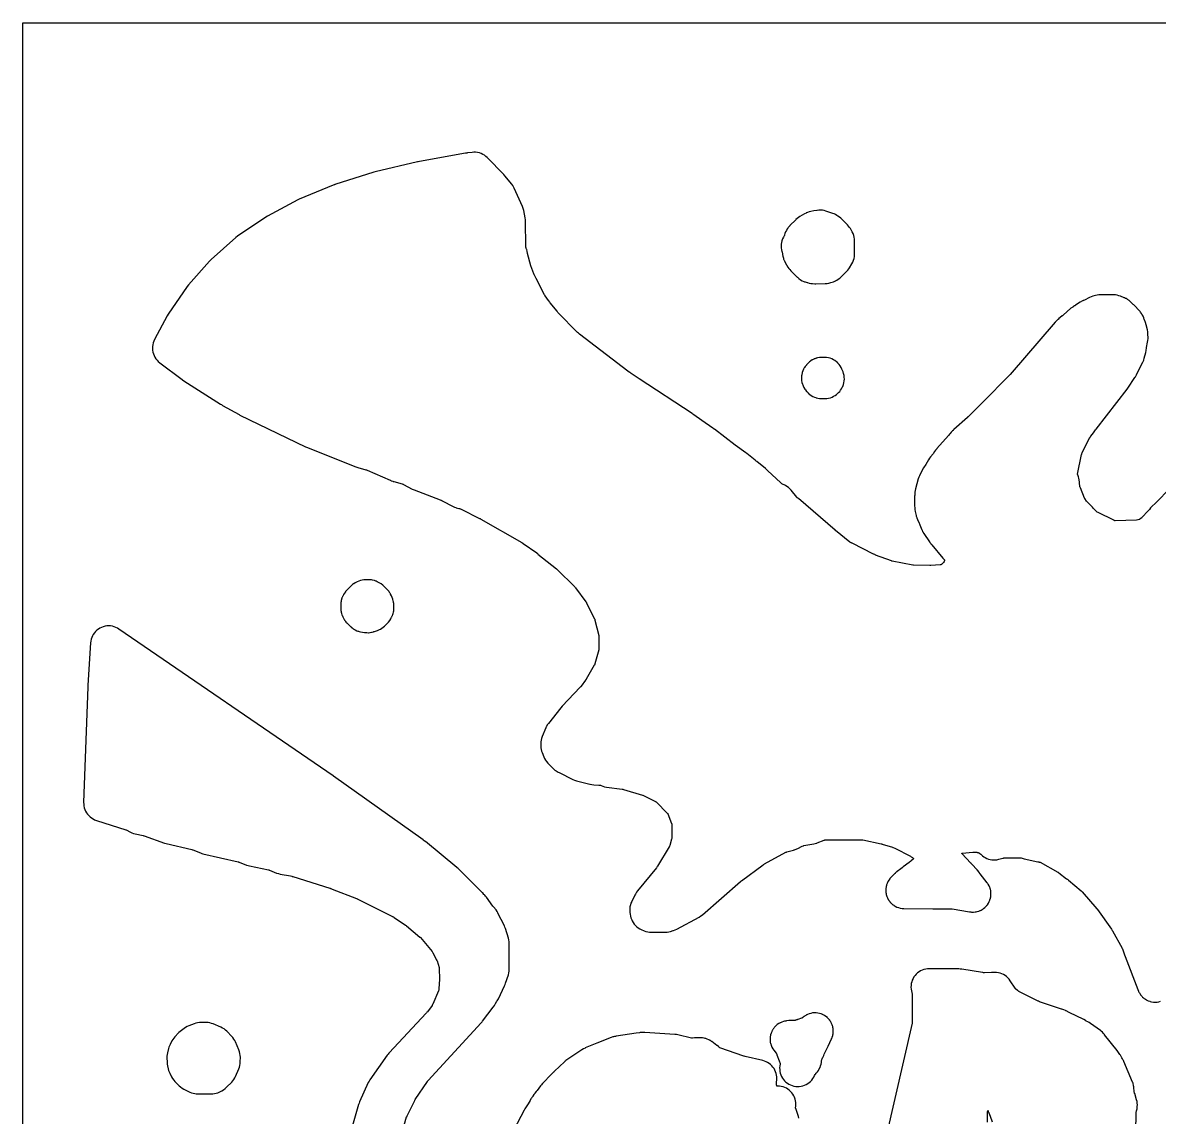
# Model space of a CAD drawing. Header units: millimetres. Extents: x 0 to 300, y 0 to 300.
# Drawn here: x 0 to 155.7, y 150 to 300 of the extents above; entities that cross this region are included whole.
import ezdxf

# ---------------------------------------------------------------- set-up
doc = ezdxf.new("R2010")
doc.units = ezdxf.units.MM
doc.layers.add('CUT', color=7, linetype='CONTINUOUS')

msp = doc.modelspace()

# ---------------------------------------------------------------- linework, layer by layer
at = {"layer": 'CUT'}
for points in [[(0, 0.06), (0, 299.94), (0, 299.95), (0, 299.98), (0, 299.99), (0.01, 300), (0.02, 300), (0.05, 300), (0.06, 300), (299.9, 300), (299.91, 300), (299.94, 300), (299.95, 300), (299.96, 300), (299.96, 299.99), (299.96, 299.98), (299.96, 299.95), (299.96, 299.94), (299.96, 0.06)], [(156.8, 235.82), (155.65, 234.6), (155.62, 234.56), (155.54, 234.48), (155.41, 234.35), (154.55, 233.5), (154.37, 233.3), (154.26, 233.15), (153.3, 232.13), (153.28, 232.12), (153.27, 232.11), (153, 231.91), (152.84, 231.87), (152.82, 231.87), (152.79, 231.86), (152.63, 231.82), (149.69, 231.76), (149.68, 231.76), (149.64, 231.76), (149.63, 231.76), (149.61, 231.76), (149.6, 231.76), (149.59, 231.77), (149.56, 231.78), (149.54, 231.79), (149.49, 231.81), (147.36, 232.88), (147.22, 232.94), (147.21, 232.94), (147.19, 232.96), (147.18, 232.97), (147.16, 232.99), (146.99, 233.16), (146.73, 233.43), (146.58, 233.59), (145.77, 234.42), (145.52, 234.82), (145.52, 234.83), (145.5, 234.85), (145.5, 234.86), (144.92, 236.26), (144.92, 236.27), (144.88, 236.37), (144.87, 236.39), (144.86, 236.42), (144.84, 236.46), (144.84, 236.47), (144.84, 236.49), (144.83, 236.5), (144.83, 236.51), (144.83, 236.52), (144.8, 236.85), (144.8, 236.87), (144.8, 236.89), (144.8, 236.94), (144.79, 237.03), (144.79, 237.09), (144.78, 237.13), (144.77, 237.23), (144.77, 237.24), (144.77, 237.25), (144.76, 237.32), (144.76, 237.35), (144.71, 237.57), (144.65, 237.78), (144.55, 238.05), (144.54, 238.08), (144.54, 238.09), (144.53, 238.12), (144.53, 238.14), (145.09, 240.84), (145.1, 240.89), (145.1, 240.9), (145.12, 240.95), (145.17, 241.06), (146.18, 243.1), (146.24, 243.18), (146.24, 243.19), (146.29, 243.26), (146.3, 243.28), (146.31, 243.29), (146.34, 243.32), (146.71, 243.82), (146.89, 244.06), (147.01, 244.21), (147.07, 244.29), (151.32, 249.8), (151.42, 249.93), (152.37, 251.36), (152.45, 251.47), (152.47, 251.5), (152.48, 251.52), (152.49, 251.54), (152.5, 251.55), (152.61, 251.74), (152.63, 251.78), (153.49, 253.5), (153.6, 253.76), (153.68, 254.03), (153.87, 254.81), (153.92, 255.09), (153.96, 255.44), (153.96, 255.45), (153.97, 255.46), (153.97, 255.47), (154.13, 256.21), (154.18, 256.47), (154.19, 256.74), (154.19, 256.75), (154.19, 256.79), (154.18, 257.37), (154.16, 257.64), (154.11, 257.91), (153.95, 258.58), (153.84, 258.93), (153.69, 259.3), (153.68, 259.33), (153.61, 259.54), (153.52, 259.77), (153.44, 259.92), (153.43, 259.94), (153.42, 259.96), (153.41, 259.97), (153.4, 259.99), (153.31, 260.13), (153.27, 260.2), (153.18, 260.32), (153.09, 260.44), (153.07, 260.47), (153.04, 260.5), (152.89, 260.66), (152.44, 261.15), (152.3, 261.28), (152.23, 261.34), (152.16, 261.4), (152.11, 261.44), (151.89, 261.65), (151.87, 261.67), (151.86, 261.67), (151.84, 261.69), (151.77, 261.76), (151.68, 261.84), (151.59, 261.93), (151.53, 261.97), (151.52, 261.98), (151.51, 261.99), (151.45, 262.03), (151.39, 262.07), (151.32, 262.11), (151.18, 262.19), (151.12, 262.23), (150.98, 262.29), (150.96, 262.3), (150.91, 262.32), (150.42, 262.52), (150.2, 262.59), (149.97, 262.65), (149.73, 262.69), (149.49, 262.7), (147.66, 262.71), (147.44, 262.7), (147.22, 262.67), (147, 262.62), (146.63, 262.52), (146.39, 262.44), (146.15, 262.34), (145.49, 262), (145.37, 261.94), (145.34, 261.93), (145.33, 261.93), (145.31, 261.92), (145.27, 261.9), (145.23, 261.88), (144.88, 261.7), (144.67, 261.58), (144.46, 261.43), (144.27, 261.28), (144.19, 261.23), (144.17, 261.22), (144.11, 261.18), (143.99, 261.11), (143.9, 261.06), (143.87, 261.04), (143.63, 260.86), (142.54, 259.92), (142.52, 259.9), (142.46, 259.85), (142.42, 259.82), (142.15, 259.61), (141.97, 259.46), (141.86, 259.34), (141.85, 259.34), (141.84, 259.33), (141.74, 259.24), (141.6, 259.11), (141.48, 258.97), (135.29, 251.79), (135.29, 251.78), (135.28, 251.77), (135.26, 251.75), (131.44, 247.89), (129.66, 246.11), (129.54, 245.99), (129.52, 245.98), (129.47, 245.93), (129.45, 245.91), (129.44, 245.9), (127.6, 244.26), (127.48, 244.15), (127.47, 244.14), (127.37, 244.05), (127.36, 244.04), (127.26, 243.92), (127.22, 243.88), (127.08, 243.71), (126.99, 243.6), (126.85, 243.44), (126.84, 243.43), (125.26, 241.63), (125.25, 241.62), (125.15, 241.5), (125.09, 241.44), (124.95, 241.25), (124.73, 240.93), (124.37, 240.5), (124.23, 240.32), (124.11, 240.12), (123.73, 239.46), (123.41, 238.98), (123.24, 238.7), (123.23, 238.68), (123.23, 238.67), (122.86, 237.92), (122.77, 237.71), (122.69, 237.49), (122.31, 236.14), (122.26, 235.91), (122.23, 235.68), (122.22, 235.45), (122.22, 235.25), (122.2, 235.12), (122.19, 234.82), (122.21, 233.74), (122.23, 233.56), (122.23, 233.51), (122.24, 233.45), (122.24, 233.43), (122.24, 233.42), (122.25, 233.28), (122.3, 233), (122.42, 232.49), (122.43, 232.42), (122.44, 232.4), (122.5, 232.18), (122.51, 232.15), (122.59, 231.94), (122.81, 231.43), (122.86, 231.32), (122.91, 231.21), (123.21, 230.49), (123.24, 230.44), (123.31, 230.27), (123.34, 230.23), (123.34, 230.22), (123.35, 230.2), (123.36, 230.19), (123.44, 230.06), (123.47, 230.02), (124.26, 228.85), (124.28, 228.82), (124.3, 228.78), (124.41, 228.65), (124.41, 228.64), (124.42, 228.63), (124.44, 228.6), (124.56, 228.44), (126.08, 226.64), (126.11, 226.6), (126.15, 226.55), (126.17, 226.53), (126.25, 226.43), (126.29, 226.39), (126.3, 226.38), (126.31, 226.36), (126.31, 226.35), (126.29, 226.3), (126.22, 226.09), (126.21, 226.06), (126.21, 226.05), (126.2, 226.04), (126.2, 226.03), (126.19, 226.02), (126.18, 226.01), (126.17, 226), (126.16, 225.99), (126.13, 225.96), (125.87, 225.76), (125.86, 225.75), (125.82, 225.72), (125.81, 225.71), (125.8, 225.71), (125.77, 225.7), (125.74, 225.69), (125.73, 225.69), (124.41, 225.62), (124.3, 225.62), (122.07, 225.65), (122.01, 225.65), (121.95, 225.66), (119.13, 226.21), (119.1, 226.22), (119.03, 226.24), (116.86, 227.05), (116.85, 227.05), (116.84, 227.06), (116.75, 227.11), (116.63, 227.17), (116.58, 227.19), (113.65, 228.66), (113.6, 228.69), (113.58, 228.7), (113.56, 228.71), (113.43, 228.77), (113.38, 228.8), (113.37, 228.8), (113.35, 228.82), (111.35, 230.41), (111.34, 230.41), (111.33, 230.42), (111.31, 230.44), (106.28, 234.79), (106.2, 234.85), (106.16, 234.88), (106.15, 234.89), (106.14, 234.9), (106.13, 234.91), (106.09, 234.95), (106.08, 234.95), (106.07, 234.96), (106.07, 234.97), (106.06, 234.98), (105.27, 235.95), (105.1, 236.14), (104.92, 236.3), (104.72, 236.45), (104.5, 236.58), (104.03, 236.83), (103.98, 236.86), (103.94, 236.88), (103.92, 236.89), (103.88, 236.93), (103.87, 236.94), (102.04, 238.65), (101.98, 238.71), (101.97, 238.71), (101.78, 238.89), (100.58, 239.85), (100.49, 239.93), (100.43, 239.98), (100.34, 240.05), (99.22, 240.95), (99.17, 240.99), (99.07, 241.07), (97.62, 242.13), (94.77, 244.31), (94.75, 244.32), (94.71, 244.35), (94.6, 244.43), (94.57, 244.45), (93.05, 245.47), (91.94, 246.28), (91.92, 246.3), (91.86, 246.34), (91.83, 246.36), (91.77, 246.4), (91.74, 246.43), (84.47, 251.22), (83.38, 251.95), (83.34, 251.97), (83.29, 252), (83.27, 252.01), (83.23, 252.04), (83.23, 252.05), (83.22, 252.05), (83.19, 252.07), (83.16, 252.09), (83.1, 252.13), (82.93, 252.26), (76.3, 257.33), (76.29, 257.34), (76.14, 257.47), (76.03, 257.56), (75.99, 257.59), (75.98, 257.6), (73.38, 260.23), (73.34, 260.27), (73.32, 260.29), (73.31, 260.31), (73.26, 260.37), (73.21, 260.45), (72.29, 261.63), (72.24, 261.69), (72.08, 261.9), (72.06, 261.93), (71.58, 262.56), (71.54, 262.62), (71.53, 262.63), (71.52, 262.65), (71.52, 262.66), (71.5, 262.7), (71.5, 262.71), (70.34, 264.97), (70.07, 265.48), (70.06, 265.5), (70.05, 265.52), (70.04, 265.54), (70.03, 265.56), (70.03, 265.57), (69.62, 266.7), (69.17, 268.36), (69.17, 268.39), (69.16, 268.4), (69.16, 268.41), (69.13, 268.65), (69.05, 268.93), (69.04, 268.96), (69, 269.08), (68.97, 269.15), (68.96, 269.19), (68.95, 269.21), (68.94, 269.23), (68.94, 269.24), (68.94, 269.25), (68.94, 269.27), (68.94, 269.29), (68.94, 269.33), (68.94, 269.38), (68.88, 272.77), (68.88, 272.78), (68.88, 272.81), (68.87, 273.01), (68.84, 273.24), (68.65, 274.26), (68.58, 274.55), (68.47, 274.83), (67.35, 277.32), (67.26, 277.5), (67.14, 277.69), (67.02, 277.86), (66.08, 279.03), (65.91, 279.22), (63.65, 281.51), (63.46, 281.68), (63.26, 281.83), (63.04, 281.96), (62.81, 282.07), (62.57, 282.15), (62.32, 282.21), (62.06, 282.24), (61.81, 282.25), (61.56, 282.23), (60.93, 282.15), (60.83, 282.14), (60.77, 282.13), (60.69, 282.11), (60.67, 282.11), (54.38, 281), (54.18, 280.95), (54.13, 280.94), (54.11, 280.93), (48.28, 279.55), (48.1, 279.5), (42.78, 277.81), (42.75, 277.8), (42.69, 277.78), (42.53, 277.72), (37.9, 275.81), (37.68, 275.71), (33.53, 273.51), (33.29, 273.37), (29.44, 270.75), (29.19, 270.55), (25.8, 267.54), (25.59, 267.32), (22.73, 264.08), (22.54, 263.85), (19.94, 260.07), (19.79, 259.82), (18.06, 256.57), (17.96, 256.35), (17.87, 256.11), (17.81, 255.86), (17.78, 255.61), (17.77, 255.36), (17.79, 255.11), (17.83, 254.86), (17.9, 254.61), (17.99, 254.38), (18.1, 254.15), (18.24, 253.94), (18.4, 253.74), (18.57, 253.56), (18.77, 253.4), (21.85, 251.09), (21.9, 251.05), (22.07, 250.93), (27.11, 247.74), (27.23, 247.66), (27.39, 247.56), (29.64, 246.3), (29.77, 246.23), (38.73, 241.9), (38.89, 241.83), (45.63, 239.13), (45.9, 239.04), (47.01, 238.74), (47.03, 238.73), (47.05, 238.72), (47.09, 238.71), (47.18, 238.67), (50.36, 237.3), (50.38, 237.29), (50.49, 237.24), (50.71, 237.16), (50.74, 237.15), (50.86, 237.11), (52, 236.79), (52.08, 236.77), (52.1, 236.76), (52.13, 236.75), (52.16, 236.73), (53.38, 236.1), (53.63, 235.99), (57.18, 234.62), (57.2, 234.61), (57.28, 234.58), (57.3, 234.57), (57.32, 234.56), (57.34, 234.55), (57.39, 234.53), (57.4, 234.53), (57.44, 234.51), (57.47, 234.49), (59, 233.7), (59.18, 233.62), (59.36, 233.55), (59.39, 233.54), (59.58, 233.48), (59.77, 233.44), (59.83, 233.43), (59.84, 233.43), (59.85, 233.43), (59.94, 233.4), (59.95, 233.4), (59.97, 233.39), (60.06, 233.34), (62.6, 232.07), (62.66, 232.04), (62.72, 232.02), (62.79, 231.98), (68.38, 228.77), (68.53, 228.67), (68.55, 228.65), (70.42, 227.34), (70.46, 227.3), (70.54, 227.24), (70.56, 227.22), (70.57, 227.21), (70.6, 227.19), (73.14, 225.17), (73.15, 225.17), (73.17, 225.15), (73.24, 225.09), (75.65, 222.68), (75.71, 222.61), (75.72, 222.62), (75.72, 222.61), (75.74, 222.57), (77.17, 220.62), (77.23, 220.53), (77.25, 220.49), (78.32, 218.35), (78.37, 218.24), (78.38, 218.21), (78.4, 218.14), (78.92, 216.03), (78.92, 216.02), (78.94, 215.93), (78.95, 215.9), (78.96, 215.86), (78.96, 215.83), (78.95, 214.16), (78.95, 214.1), (78.94, 214.05), (78.4, 212.15), (78.38, 212.11), (78.37, 212.06), (78.34, 211.98), (78.32, 211.94), (77.22, 210.05), (77.19, 210), (77.13, 209.93), (77.11, 209.9), (76.51, 209.07), (76.47, 209.02), (76.46, 209.01), (76.4, 208.95), (73.91, 206.33), (73.9, 206.32), (73.71, 206.1), (72.03, 203.97), (71.88, 203.76), (71.75, 203.54), (71.74, 203.52), (71.67, 203.35), (71.18, 202.16), (71.1, 201.93), (71.04, 201.7), (71, 201.45), (70.99, 201.21), (70.99, 200.88), (71, 200.65), (71.03, 200.42), (71.09, 200.19), (71.16, 199.97), (71.39, 199.38), (71.49, 199.15), (71.62, 198.94), (71.76, 198.74), (71.93, 198.55), (72.58, 197.88), (72.74, 197.73), (72.91, 197.59), (73.1, 197.47), (73.37, 197.31), (73.52, 197.23), (75.37, 196.3), (75.62, 196.19), (75.89, 196.1), (77.71, 195.65), (77.74, 195.64), (77.75, 195.64), (78, 195.59), (78.26, 195.56), (78.96, 195.53), (79.05, 195.53), (79.06, 195.53), (79.07, 195.53), (79.12, 195.52), (79.14, 195.51), (79.17, 195.5), (79.24, 195.47), (79.47, 195.37), (79.72, 195.3), (79.98, 195.25), (82.13, 194.97), (82.14, 194.97), (82.16, 194.97), (82.22, 194.96), (82.31, 194.94), (84.94, 194.15), (84.95, 194.15), (85.17, 194.06), (86.7, 193.28), (86.76, 193.25), (86.76, 193.24), (86.79, 193.22), (86.8, 193.22), (86.81, 193.21), (86.84, 193.18), (88.32, 191.68), (88.32, 191.67), (88.33, 191.66), (88.34, 191.65), (88.34, 191.64), (88.35, 191.63), (88.36, 191.62), (88.37, 191.61), (88.38, 191.59), (88.91, 190.28), (88.93, 190.23), (88.94, 190.21), (88.94, 190.2), (88.94, 190.19), (88.94, 190.13), (88.93, 188.22), (88.93, 188.2), (88.9, 188.09), (88.66, 187.23), (88.62, 187.14), (88.62, 187.13), (88.6, 187.09), (88.59, 187.07), (86.96, 184.39), (86.95, 184.37), (86.88, 184.26), (86.84, 184.2), (86.84, 184.19), (84.24, 181.03), (84.11, 180.85), (83.99, 180.66), (83.94, 180.56), (83.89, 180.45), (83.44, 179.58), (83.34, 179.34), (83.26, 179.1), (83.2, 178.85), (83.18, 178.6), (83.17, 178.34), (83.18, 178.08), (83.21, 177.82), (83.26, 177.56), (83.34, 177.31), (83.44, 177.06), (83.52, 176.9), (83.65, 176.69), (83.79, 176.48), (83.95, 176.29), (84.13, 176.12), (84.33, 175.97), (84.54, 175.84), (84.76, 175.73), (85.15, 175.56), (85.39, 175.47), (85.65, 175.4), (85.9, 175.36), (86.16, 175.35), (88.04, 175.36), (88.29, 175.37), (88.53, 175.41), (88.77, 175.47), (89.12, 175.58), (89.16, 175.59), (89.17, 175.59), (89.4, 175.68), (89.63, 175.78), (92.68, 177.44), (92.91, 177.59), (93.12, 177.76), (98.33, 182.3), (98.34, 182.31), (98.38, 182.34), (98.39, 182.35), (98.47, 182.41), (101.46, 184.6), (101.5, 184.63), (101.51, 184.64), (101.58, 184.68), (101.6, 184.69), (101.66, 184.73), (104.58, 186.32), (104.59, 186.33), (104.61, 186.34), (104.63, 186.35), (104.67, 186.36), (104.71, 186.38), (104.72, 186.38), (105.61, 186.61), (105.71, 186.64), (105.74, 186.65), (105.85, 186.69), (105.97, 186.73), (106.09, 186.79), (106.19, 186.83), (106.81, 187.15), (106.96, 187.21), (107.02, 187.23), (108.42, 187.48), (108.76, 187.57), (108.79, 187.58), (108.87, 187.61), (109.81, 187.96), (109.83, 187.97), (109.88, 187.99), (109.92, 188), (109.96, 188.01), (109.98, 188.02), (109.99, 188.02), (110, 188.02), (110.01, 188.02), (110.07, 188.02), (115.01, 188.04), (115.02, 188.04), (115.12, 188.02), (115.13, 188.02), (117.61, 187.49), (117.7, 187.47), (117.75, 187.45), (119.16, 187), (119.23, 186.98), (119.28, 186.96), (119.28, 186.95), (119.51, 186.86), (121.65, 185.77), (121.71, 185.74), (121.71, 185.73), (121.74, 185.71), (121.9, 185.58), (122.04, 185.47), (122.05, 185.47), (122.05, 185.46), (122.05, 185.45), (122.04, 185.44), (122.03, 185.43), (122.02, 185.42), (122.01, 185.41), (122.01, 185.4), (122, 185.39), (121.84, 185.23), (121.81, 185.2), (121.8, 185.2), (121.78, 185.18), (121.75, 185.15), (121.74, 185.15), (121.73, 185.14), (121.71, 185.12), (121.44, 184.91), (120.65, 184.31), (120.5, 184.2), (120.31, 184.06), (119.81, 183.68), (119.75, 183.63), (119.74, 183.62), (119.6, 183.5), (119.59, 183.49), (119.58, 183.49), (119.57, 183.48), (119.56, 183.47), (119.55, 183.46), (119.53, 183.44), (119.52, 183.43), (119.46, 183.38), (119.36, 183.27), (118.98, 182.89), (118.96, 182.86), (118.82, 182.71), (118.8, 182.68), (118.67, 182.51), (118.66, 182.49), (118.66, 182.48), (118.58, 182.34), (118.56, 182.31), (118.55, 182.3), (118.54, 182.29), (118.53, 182.27), (118.53, 182.26), (118.53, 182.25), (118.52, 182.23), (118.5, 182.19), (118.49, 182.17), (118.48, 182.16), (118.44, 182.08), (118.43, 182.05), (118.36, 181.85), (118.35, 181.82), (118.34, 181.77), (118.3, 181.61), (118.3, 181.6), (118.3, 181.59), (118.29, 181.58), (118.29, 181.56), (118.26, 181.37), (118.26, 181.34), (118.25, 181.13), (118.25, 181.11), (118.25, 181.1), (118.25, 181.05), (118.26, 180.88), (118.26, 180.86), (118.28, 180.74), (118.28, 180.72), (118.29, 180.7), (118.3, 180.64), (118.3, 180.62), (118.3, 180.61), (118.32, 180.52), (118.35, 180.4), (118.36, 180.38), (118.36, 180.37), (118.37, 180.36), (118.4, 180.28), (118.44, 180.17), (118.44, 180.16), (118.44, 180.15), (118.48, 180.07), (118.5, 180.04), (118.53, 179.98), (118.54, 179.95), (118.55, 179.93), (118.56, 179.92), (118.57, 179.9), (118.6, 179.85), (118.63, 179.8), (118.63, 179.79), (118.64, 179.77), (118.66, 179.74), (118.67, 179.72), (118.68, 179.72), (118.81, 179.55), (118.82, 179.53), (118.92, 179.42), (118.94, 179.4), (118.95, 179.38), (118.96, 179.37), (118.97, 179.36), (118.98, 179.35), (119.15, 179.2), (119.15, 179.19), (119.16, 179.18), (119.23, 179.13), (119.24, 179.12), (119.25, 179.12), (119.35, 179.05), (119.36, 179.04), (119.56, 178.92), (119.56, 178.91), (119.78, 178.81), (119.99, 178.73), (120, 178.73), (120.01, 178.73), (120.24, 178.67), (120.25, 178.67), (120.48, 178.63), (120.49, 178.63), (120.5, 178.63), (120.51, 178.63), (120.52, 178.63), (120.53, 178.63), (120.56, 178.62), (120.73, 178.61), (124.69, 178.58), (125.01, 178.58), (125.02, 178.58), (125.03, 178.58), (127.15, 178.56), (127.2, 178.56), (127.21, 178.56), (127.23, 178.56), (127.24, 178.56), (127.27, 178.56), (127.28, 178.56), (127.29, 178.56), (127.3, 178.55), (127.32, 178.55), (127.34, 178.55), (129.75, 178.15), (129.77, 178.15), (129.81, 178.15), (129.88, 178.14), (129.89, 178.14), (130.01, 178.12), (130.25, 178.12), (130.26, 178.12), (130.5, 178.14), (130.51, 178.14), (130.57, 178.15), (130.59, 178.15), (130.65, 178.16), (130.76, 178.18), (130.99, 178.25), (131.02, 178.26), (131.12, 178.3), (131.18, 178.33), (131.23, 178.35), (131.31, 178.39), (131.45, 178.46), (131.56, 178.53), (131.6, 178.56), (131.62, 178.58), (131.64, 178.6), (131.65, 178.6), (131.85, 178.76), (132.02, 178.93), (132.1, 179.03), (132.12, 179.05), (132.16, 179.09), (132.18, 179.12), (132.32, 179.33), (132.44, 179.55), (132.52, 179.75), (132.53, 179.77), (132.53, 179.78), (132.6, 180.02), (132.62, 180.12), (132.63, 180.15), (132.63, 180.16), (132.65, 180.26), (132.66, 180.37), (132.66, 180.38), (132.66, 180.43), (132.67, 180.51), (132.67, 180.7), (132.67, 180.76), (132.67, 180.77), (132.67, 180.78), (132.66, 180.81), (132.64, 181.01), (132.59, 181.25), (132.57, 181.31), (132.55, 181.37), (132.54, 181.42), (132.52, 181.49), (132.42, 181.72), (132.3, 181.93), (132.28, 181.96), (132.25, 182.01), (132.19, 182.09), (132.15, 182.14), (131.21, 183.36), (131.07, 183.53), (131.07, 183.54), (131.06, 183.55), (131.02, 183.61), (131.02, 183.62), (131.01, 183.63), (130.98, 183.67), (130.97, 183.68), (130.97, 183.69), (130.96, 183.69), (130.95, 183.7), (130.94, 183.71), (130.93, 183.72), (130.93, 183.73), (130.92, 183.75), (130.81, 183.87), (130.8, 183.88), (130.76, 183.92), (130.76, 183.93), (130.06, 184.68), (130.02, 184.72), (130.01, 184.73), (129.98, 184.76), (129.92, 184.82), (128.68, 186.16), (128.67, 186.17), (128.67, 186.18), (128.7, 186.18), (130.2, 186.32), (130.33, 186.33), (130.36, 186.33), (130.38, 186.33), (130.53, 186.34), (130.57, 186.34), (130.59, 186.34), (130.65, 186.33), (130.7, 186.32), (130.73, 186.31), (130.8, 186.3), (130.82, 186.3), (130.89, 186.27), (130.9, 186.27), (130.94, 186.26), (130.95, 186.25), (131.01, 186.23), (131.04, 186.21), (131.06, 186.2), (131.09, 186.18), (131.13, 186.16), (131.15, 186.14), (131.26, 186.06), (131.32, 186), (131.5, 185.84), (131.69, 185.7), (131.89, 185.58), (132.1, 185.47), (132.32, 185.39), (132.55, 185.33), (132.79, 185.29), (133.02, 185.27), (133.26, 185.28), (133.49, 185.3), (133.73, 185.35), (134.3, 185.5), (134.4, 185.53), (134.44, 185.54), (134.45, 185.55), (134.46, 185.55), (134.5, 185.55), (136.8, 185.55), (136.96, 185.49), (137.2, 185.43), (139.09, 185.02), (139.19, 185), (139.21, 184.99), (139.23, 184.99), (139.27, 184.98), (139.29, 184.98), (139.3, 184.98), (139.32, 184.97), (139.34, 184.97), (139.36, 184.96), (139.37, 184.96), (139.38, 184.96), (139.38, 184.95), (139.39, 184.95), (139.41, 184.94), (141.84, 183.58), (141.85, 183.57), (141.86, 183.57), (141.98, 183.49), (143.04, 182.69), (143.1, 182.65), (143.11, 182.64), (143.12, 182.63), (143.14, 182.62), (143.24, 182.52), (143.28, 182.49), (145.02, 181.02), (145.11, 180.96), (145.11, 180.95), (145.12, 180.95), (145.14, 180.93), (145.15, 180.91), (145.16, 180.91), (147.17, 178.58), (147.18, 178.57), (147.2, 178.55), (147.21, 178.53), (147.26, 178.47), (149.18, 175.76), (149.22, 175.69), (149.27, 175.62), (149.28, 175.59), (149.31, 175.55), (150.63, 173.18), (150.64, 173.16), (150.65, 173.15), (150.65, 173.14), (150.67, 173.09), (150.98, 172.28), (151.07, 172.05), (152.8, 167.5), (152.84, 167.39), (152.87, 167.32), (152.89, 167.27), (152.9, 167.25), (152.94, 167.16), (153, 167.06), (153.07, 166.94), (153.08, 166.93), (153.09, 166.92), (153.11, 166.89), (153.12, 166.87), (153.13, 166.85), (153.14, 166.84), (153.16, 166.82), (153.17, 166.8), (153.18, 166.78), (153.21, 166.74), (153.24, 166.71), (153.27, 166.68), (153.28, 166.66), (153.38, 166.55), (153.44, 166.48), (153.56, 166.38), (153.63, 166.32), (153.67, 166.29), (153.76, 166.22), (153.83, 166.18), (153.97, 166.09), (154.04, 166.06), (154.19, 165.98), (154.26, 165.96), (154.43, 165.9), (154.5, 165.88), (154.67, 165.83), (154.92, 165.79), (155.17, 165.78), (155.42, 165.79), (155.67, 165.83), (155.91, 165.89)], [(51.8, 147.26), (52.6, 150.05), (52.61, 150.07), (52.61, 150.08), (52.66, 150.2), (53.71, 152.3), (53.72, 152.33), (53.79, 152.44), (55.45, 154.91), (55.48, 154.96), (55.49, 154.97), (55.5, 154.98), (55.51, 155), (55.54, 155.03), (62.82, 162.96), (62.84, 162.99), (62.93, 163.09), (62.98, 163.15), (63.01, 163.19), (64.47, 165.09), (64.51, 165.13), (64.52, 165.15), (64.66, 165.34), (64.79, 165.57), (64.95, 165.9), (64.96, 165.91), (64.98, 165.93), (65, 165.96), (65.17, 166.25), (66.03, 168.01), (66.1, 168.18), (66.17, 168.36), (66.54, 169.54), (66.6, 169.78), (66.64, 170.03), (66.65, 170.28), (66.66, 172.47), (66.67, 173.15), (66.66, 173.38), (66.66, 173.39), (66.66, 173.8), (66.65, 174.06), (66.61, 174.31), (66.55, 174.55), (66.14, 175.87), (66.07, 176.06), (65.99, 176.25), (65.12, 177.99), (65.11, 178.01), (64.99, 178.22), (64.85, 178.41), (64.52, 178.84), (64.48, 178.89), (64.47, 178.9), (64.43, 178.95), (63.55, 180.15), (63.43, 180.3), (63.31, 180.44), (63.25, 180.49), (63.2, 180.55), (63.04, 180.74), (63.03, 180.75), (63.02, 180.76), (59.71, 184.04), (59.66, 184.08), (59.65, 184.09), (59.54, 184.19), (59.51, 184.22), (59.47, 184.25), (55.18, 187.77), (55.14, 187.8), (55.11, 187.82), (55.07, 187.85), (55.06, 187.86), (55.04, 187.88), (55.02, 187.89), (54.98, 187.92), (54.97, 187.93), (54.96, 187.94), (54.91, 187.98), (54.89, 187.99), (54.86, 188.01), (42.57, 196.76), (42.53, 196.78), (13.19, 216.9), (12.98, 217.03), (12.75, 217.14), (12.52, 217.23), (12.28, 217.29), (12.03, 217.33), (11.78, 217.34), (11.53, 217.33), (11.28, 217.29), (11.04, 217.23), (10.8, 217.14), (10.58, 217.03), (10.36, 216.9), (10.16, 216.75), (9.98, 216.58), (9.82, 216.39), (9.67, 216.18), (9.55, 215.97), (9.45, 215.74), (9.37, 215.5), (9.31, 215.25), (9.29, 215), (8.91, 209.22), (8.9, 209.06), (8.9, 208.98), (8.34, 193.16), (8.35, 192.91), (8.37, 192.66), (8.43, 192.42), (8.5, 192.18), (8.61, 191.95), (8.73, 191.73), (8.87, 191.53), (9.04, 191.34), (9.22, 191.17), (9.42, 191.02), (9.63, 190.88), (9.85, 190.77), (10.09, 190.69), (14.14, 189.41), (14.15, 189.41), (14.16, 189.4), (14.19, 189.39), (14.77, 189.08), (14.97, 188.98), (15.18, 188.9), (15.4, 188.85), (16.52, 188.6), (16.6, 188.58), (16.64, 188.57), (16.65, 188.56), (19.42, 187.58), (19.67, 187.51), (23.15, 186.68), (23.26, 186.65), (23.29, 186.63), (23.3, 186.63), (24.34, 186.22), (24.52, 186.16), (24.69, 186.11), (29.52, 185.01), (29.57, 185), (29.6, 184.99), (29.62, 184.98), (29.63, 184.98), (29.65, 184.97), (29.66, 184.97), (30.67, 184.57), (30.87, 184.5), (31.07, 184.45), (33.67, 183.91), (33.76, 183.89), (33.78, 183.88), (33.83, 183.86), (34.79, 183.47), (35.03, 183.39), (35.28, 183.33), (36.71, 183.07), (36.88, 183.02), (36.91, 183.01), (36.93, 183), (36.98, 182.99), (37.02, 182.98), (42.06, 181.4), (42.12, 181.38), (42.16, 181.36), (42.22, 181.34), (42.39, 181.27), (45.73, 179.99), (45.74, 179.98), (45.79, 179.96), (45.81, 179.95), (50.68, 177.52), (50.73, 177.49), (50.75, 177.48), (50.81, 177.45), (50.89, 177.4), (52.44, 176.34), (52.53, 176.28), (52.54, 176.27), (52.58, 176.24), (54.43, 174.7), (54.46, 174.68), (54.47, 174.67), (54.48, 174.66), (54.5, 174.63), (56.1, 172.71), (56.16, 172.64), (56.18, 172.6), (56.19, 172.59), (56.66, 171.63), (56.76, 171.47), (56.77, 171.43), (57.04, 170.51), (57.04, 170.5), (57.04, 170.44), (57.06, 170.27), (57.06, 170.26), (57.12, 169.05), (57.12, 168.99), (57.12, 168.89), (57.02, 167.67), (57.02, 167.62), (57.01, 167.56), (57.01, 167.51), (57.01, 167.47), (57.01, 167.46), (57.01, 167.45), (57, 167.42), (56.97, 167.32), (56.18, 165.5), (56.16, 165.44), (56.15, 165.43), (56.13, 165.4), (56.13, 165.39), (56.12, 165.38), (56.09, 165.34), (56.09, 165.33), (55.44, 164.47), (55.38, 164.39), (55.32, 164.32), (55.26, 164.26), (50.21, 158.84), (50.2, 158.83), (50.15, 158.77), (50.06, 158.67), (49.92, 158.49), (47.58, 155.15), (47.46, 154.96), (47.35, 154.75), (46.15, 152.11), (46.08, 151.94), (46.03, 151.77), (45.02, 148.24)], [(152.51, 147.99), (152.56, 150.59), (152.56, 150.64), (152.56, 150.65), (152.57, 150.66), (152.57, 150.68), (152.57, 150.7), (152.57, 150.72), (152.58, 150.73), (152.6, 150.82), (152.61, 150.86), (152.63, 150.91), (152.64, 150.96), (152.66, 151.04), (152.68, 151.17), (152.7, 151.26), (152.71, 151.42), (152.72, 151.49), (152.73, 151.71), (152.71, 151.94), (152.68, 152.16), (152.62, 152.38), (152.36, 153.24), (152.35, 153.28), (152.33, 153.33), (152.3, 153.46), (152.3, 153.47), (152.29, 153.66), (152.26, 153.94), (152.25, 154.07), (152.25, 154.1), (152.24, 154.16), (152.21, 154.32), (152.2, 154.39), (152.15, 154.56), (152.14, 154.61), (152.09, 154.75), (152.07, 154.8), (152.06, 154.82), (150.88, 157.64), (150.81, 157.79), (150.8, 157.81), (150.73, 157.92), (150.72, 157.93), (150.71, 157.95), (150.71, 157.96), (150.69, 157.99), (150.62, 158.14), (150.51, 158.32), (150.4, 158.49), (150.32, 158.59), (150.31, 158.6), (150.31, 158.61), (150.14, 158.89), (149.97, 159.14), (148.24, 161.32), (148.24, 161.33), (148.09, 161.5), (147.93, 161.66), (147.76, 161.8), (147.66, 161.87), (146.31, 162.86), (146.14, 162.97), (145.96, 163.07), (145.73, 163.19), (145.71, 163.2), (145.63, 163.25), (145.39, 163.38), (143.39, 164.37), (142.99, 164.57), (142.93, 164.6), (142.9, 164.61), (142.89, 164.62), (142.66, 164.71), (142.64, 164.72), (142.52, 164.76), (142.38, 164.81), (142.35, 164.82), (142.34, 164.82), (139.31, 165.84), (139.18, 165.89), (139.16, 165.9), (139.14, 165.91), (136.58, 167.19), (136.53, 167.22), (136.48, 167.25), (136.46, 167.26), (136.44, 167.28), (136.43, 167.29), (136.39, 167.32), (136.31, 167.39), (136.03, 167.62), (136.02, 167.64), (135.99, 167.67), (135.97, 167.71), (135.3, 168.72), (135.15, 168.92), (134.98, 169.11), (134.8, 169.28), (134.6, 169.43), (134.39, 169.56), (134.16, 169.66), (133.92, 169.75), (133.68, 169.81), (133.43, 169.84), (133.18, 169.85), (132.93, 169.83), (132.92, 169.83), (132.81, 169.82), (132.75, 169.82), (131.78, 169.8), (131.69, 169.8), (131.65, 169.8), (131.56, 169.82), (131.5, 169.83), (128.66, 170.29), (128.47, 170.31), (128.28, 170.32), (124.23, 170.36), (123.98, 170.35), (123.74, 170.31), (123.49, 170.26), (123.26, 170.17), (123.03, 170.07), (122.82, 169.94), (122.62, 169.79), (122.43, 169.62), (122.27, 169.43), (122.12, 169.23), (121.99, 169.01), (121.89, 168.79), (121.81, 168.55), (121.75, 168.31), (121.72, 168.06), (121.71, 167.81), (121.73, 167.56), (121.77, 167.31), (121.87, 166.86), (121.88, 166.83), (121.88, 166.79), (121.88, 166.78), (121.88, 166.77), (121.89, 163.15), (121.89, 163.1), (121.89, 163.07), (121.89, 163.06), (121.88, 163.03), (121.87, 163), (121.86, 162.95), (121.86, 162.94), (121.85, 162.88), (118.31, 147.43)], [(106.35, 149.87), (106.3, 150.12), (106.22, 150.36), (105.91, 151.18), (105.89, 151.23), (105.89, 151.24), (105.89, 151.25), (105.89, 151.26), (105.9, 151.29), (105.94, 151.53), (105.95, 151.78), (105.94, 152.02), (105.9, 152.27), (105.84, 152.5), (105.76, 152.74), (105.66, 152.96), (105.53, 153.17), (105.38, 153.36), (105.22, 153.55), (105.04, 153.71), (104.84, 153.86), (104.63, 153.98), (104.41, 154.09), (104.18, 154.17), (103.94, 154.23), (103.7, 154.27), (103.45, 154.28), (103.44, 154.28), (103.36, 154.28), (103.35, 154.28), (103.34, 154.29), (103.33, 154.3), (103.32, 154.31), (103.32, 154.33), (103.31, 154.34), (103.3, 154.4), (103.29, 154.45), (103.28, 154.5), (103.28, 154.53), (103.27, 154.57), (103.27, 154.59), (103.26, 154.62), (103.26, 154.67), (103.27, 154.73), (103.27, 154.75), (103.27, 154.8), (103.28, 154.89), (103.29, 154.94), (103.31, 155.04), (103.33, 155.28), (103.32, 155.53), (103.29, 155.77), (103.24, 156.01), (103.16, 156.24), (103.06, 156.46), (102.94, 156.68), (102.8, 156.88), (102.64, 157.06), (102.47, 157.23), (102.27, 157.38), (102.07, 157.51), (101.85, 157.62), (101.62, 157.71), (101.39, 157.78), (98.98, 158.33), (98.87, 158.36), (98.84, 158.37), (98.82, 158.38), (95.51, 159.52), (95.5, 159.52), (95.49, 159.53), (95.48, 159.54), (95.47, 159.55), (95.46, 159.56), (95.45, 159.57), (95.43, 159.59), (95.32, 159.68), (95.16, 159.82), (95.11, 159.85), (94.41, 160.38), (94.4, 160.39), (94.39, 160.39), (94.22, 160.51), (94.21, 160.52), (94.2, 160.52), (94.15, 160.55), (94.11, 160.58), (94.02, 160.63), (94.01, 160.63), (93.8, 160.72), (93.79, 160.72), (93.59, 160.79), (93.58, 160.8), (93.51, 160.81), (93.36, 160.85), (93.13, 160.88), (92.9, 160.89), (92.4, 160.89), (92.39, 160.89), (92.29, 160.89), (92.17, 160.88), (92.16, 160.88), (92.03, 160.88), (91.77, 160.84), (91.7, 160.82), (91.69, 160.82), (91.64, 160.83), (89.77, 161.29), (89.56, 161.33), (89.35, 161.35), (85.24, 161.63), (84.97, 161.64), (84.7, 161.61), (84.69, 161.61), (84.63, 161.6), (84.61, 161.6), (84.52, 161.58), (84.06, 161.51), (81.32, 161.1), (81.23, 161.09), (81.2, 161.08), (81.15, 161.07), (81.14, 161.07), (81.13, 161.07), (81.08, 161.06), (80.95, 161.03), (80.85, 161.01), (80.62, 160.93), (78.65, 160.14), (77.08, 159.51), (77.05, 159.49), (76.84, 159.4), (76.82, 159.38), (76.61, 159.26), (76.59, 159.24), (74.57, 157.88), (74.54, 157.86), (74.41, 157.76), (74.37, 157.74), (74.27, 157.64), (74.25, 157.63), (74.22, 157.6), (72.86, 156.31), (72.83, 156.29), (72.81, 156.27), (72.8, 156.26), (72.79, 156.24), (72.75, 156.2), (72.71, 156.16), (72.57, 156.04), (72.44, 155.9), (71.22, 154.62), (71.2, 154.6), (71.18, 154.58), (71.07, 154.46), (70.95, 154.31), (70.5, 153.69), (70.48, 153.66), (70.34, 153.51), (70.19, 153.32), (70.06, 153.13), (70.04, 153.1), (69.9, 152.87), (69.89, 152.86), (69.88, 152.85), (69.78, 152.71), (69.7, 152.6), (69.64, 152.52), (69.52, 152.32), (69.25, 151.84), (69.25, 151.83), (68.82, 151.14), (68.73, 150.99), (67.29, 148.28)], [(132.2, 149.35), (132.19, 150.54), (132.2, 150.65), (132.2, 150.72), (132.2, 150.74), (132.2, 150.76), (132.21, 150.8), (132.23, 150.88), (132.25, 150.94), (132.26, 150.93), (132.26, 150.92), (132.26, 150.91), (132.27, 150.9), (132.27, 150.89), (132.29, 150.84), (132.3, 150.8), (132.35, 150.68), (132.36, 150.66), (132.38, 150.61), (132.56, 150.14), (132.85, 149.37)]]:
    msp.add_lwpolyline(points, dxfattribs=at)
for points in [[(105.1, 266.17), (105.11, 266.16), (105.24, 266.01), (105.25, 266.01), (105.68, 265.58), (106.11, 265.15), (106.15, 265.11), (106.35, 264.93), (106.57, 264.78), (106.8, 264.65), (107.04, 264.54), (107.12, 264.51), (107.21, 264.48), (107.48, 264.39), (107.51, 264.38), (107.74, 264.31), (107.98, 264.27), (108.22, 264.25), (108.55, 264.24), (108.63, 264.24), (108.64, 264.24), (108.68, 264.24), (109.95, 264.26), (109.96, 264.26), (109.99, 264.26), (110.21, 264.27), (110.47, 264.31), (110.71, 264.38), (110.9, 264.44), (111.09, 264.5), (111.27, 264.58), (111.31, 264.6), (111.36, 264.63), (111.53, 264.72), (111.74, 264.84), (111.94, 264.99), (112.12, 265.15), (112.92, 265.94), (113.06, 266.09), (113.19, 266.26), (113.3, 266.43), (113.62, 266.96), (113.75, 267.2), (113.85, 267.44), (113.92, 267.7), (113.96, 267.97), (113.98, 268.24), (113.99, 270.09), (113.98, 270.35), (113.94, 270.61), (113.87, 270.86), (113.78, 271.1), (113.66, 271.34), (113.41, 271.78), (113.29, 271.96), (113.16, 272.14), (113.01, 272.31), (113, 272.32), (112.97, 272.35), (112.09, 273.2), (111.9, 273.36), (111.7, 273.5), (111.56, 273.59), (111.38, 273.7), (111.2, 273.79), (111.01, 273.86), (110.06, 274.18), (109.82, 274.25), (109.58, 274.29), (109.57, 274.29), (109.33, 274.31), (109.32, 274.31), (109.08, 274.3), (109.07, 274.3), (108.84, 274.27), (108.83, 274.27), (108.41, 274.2), (107.98, 274.12), (107.97, 274.12), (107.77, 274.08), (107.75, 274.08), (107.54, 274.01), (107.36, 273.93), (107.33, 273.92), (107.13, 273.82), (106.47, 273.43), (106.46, 273.43), (106.28, 273.31), (106.11, 273.18), (105.95, 273.04), (105.94, 273.03), (105.93, 273.02), (105.92, 273.01), (105.91, 273), (105.13, 272.21), (105.1, 272.18), (105.1, 272.17), (105.08, 272.15), (105.06, 272.13), (105, 272.07), (104.93, 271.98), (104.9, 271.95), (104.77, 271.77), (104.75, 271.75), (104.63, 271.54), (104.52, 271.33), (104.44, 271.1), (104.4, 270.94), (104.4, 270.93), (104.4, 270.92), (104.39, 270.91), (104.38, 270.88), (104.38, 270.86), (104.37, 270.83), (104.35, 270.8), (104.22, 270.59), (104.11, 270.37), (104.03, 270.13), (103.97, 269.89), (103.93, 269.65), (103.92, 269.4), (103.92, 269.38), (103.93, 269.13), (103.97, 268.89), (104.03, 268.65), (104.03, 268.64), (104.04, 268.6), (104.17, 267.97), (104.18, 267.92), (104.2, 267.83), (104.22, 267.76), (104.23, 267.72), (104.25, 267.65), (104.26, 267.62), (104.28, 267.56), (104.33, 267.44), (104.35, 267.4), (104.37, 267.36), (104.47, 267.15), (104.84, 266.52), (104.96, 266.34)], [(111.79, 249.32), (111.94, 249.48), (112.07, 249.66), (112.19, 249.85), (112.29, 250.04), (112.35, 250.17), (112.44, 250.41), (112.52, 250.65), (112.56, 250.91), (112.58, 251.16), (112.57, 251.42), (112.54, 251.67), (112.48, 251.92), (112.4, 252.16), (112.25, 252.53), (112.14, 252.76), (112.01, 252.97), (111.87, 253.17), (111.7, 253.36), (111.67, 253.39), (111.49, 253.55), (111.29, 253.7), (111.08, 253.82), (110.86, 253.93), (110.63, 254.01), (110.39, 254.07), (110.15, 254.11), (109.9, 254.12), (109.42, 254.12), (109.17, 254.11), (109.16, 254.11), (108.92, 254.07), (108.9, 254.07), (108.78, 254.04), (108.67, 254.01), (108.65, 254), (108.52, 253.95), (108.44, 253.92), (108.41, 253.91), (108.31, 253.86), (108.21, 253.81), (108.18, 253.79), (107.99, 253.67), (107.98, 253.66), (107.96, 253.65), (107.92, 253.62), (107.79, 253.52), (107.75, 253.48), (107.66, 253.39), (107.61, 253.34), (107.57, 253.3), (107.53, 253.26), (107.41, 253.13), (107.37, 253.08), (107.24, 252.94), (107.22, 252.9), (107.1, 252.73), (107.09, 252.71), (106.98, 252.51), (106.89, 252.3), (106.88, 252.28), (106.82, 252.08), (106.8, 252.03), (106.78, 251.94), (106.78, 251.93), (106.76, 251.86), (106.75, 251.8), (106.75, 251.79), (106.74, 251.73), (106.73, 251.63), (106.73, 251.61), (106.73, 251.6), (106.73, 251.59), (106.73, 251.58), (106.72, 251.53), (106.72, 251.4), (106.72, 251.28), (106.72, 251.21), (106.73, 251.09), (106.73, 250.96), (106.77, 250.7), (106.84, 250.46), (106.87, 250.39), (106.92, 250.22), (107.04, 249.99), (107.17, 249.78), (107.24, 249.68), (107.41, 249.46), (107.47, 249.4), (107.6, 249.27), (107.63, 249.24), (107.8, 249.09), (107.81, 249.09), (107.85, 249.05), (108.04, 248.91), (108.25, 248.78), (108.47, 248.68), (108.66, 248.62), (108.7, 248.6), (108.93, 248.55), (109.17, 248.51), (109.18, 248.51), (109.41, 248.5), (109.44, 248.5), (109.93, 248.5), (110.18, 248.51), (110.42, 248.55), (110.66, 248.61), (110.89, 248.69), (111.11, 248.8), (111.32, 248.92), (111.52, 249.07), (111.7, 249.23)], [(45.07, 217.11), (45.11, 217.07), (45.13, 217.06), (45.25, 216.97), (45.32, 216.92), (45.33, 216.91), (45.34, 216.91), (45.36, 216.89), (45.55, 216.78), (45.56, 216.78), (45.78, 216.68), (45.79, 216.68), (45.91, 216.64), (45.95, 216.63), (46.02, 216.6), (46.03, 216.6), (46.08, 216.59), (46.12, 216.58), (46.28, 216.54), (46.85, 216.45), (46.88, 216.44), (47, 216.43), (47.08, 216.42), (47.13, 216.42), (47.32, 216.41), (47.34, 216.41), (47.38, 216.41), (47.57, 216.43), (47.62, 216.43), (47.8, 216.47), (47.87, 216.48), (48.04, 216.53), (48.11, 216.55), (48.21, 216.58), (48.6, 216.71), (48.81, 216.79), (48.88, 216.83), (49.02, 216.89), (49.22, 217.01), (49.4, 217.15), (49.56, 217.3), (49.57, 217.3), (49.95, 217.67), (49.97, 217.7), (50.14, 217.87), (50.3, 218.08), (50.42, 218.3), (50.43, 218.31), (50.49, 218.43), (50.54, 218.53), (50.56, 218.56), (50.57, 218.58), (50.58, 218.6), (50.58, 218.61), (50.59, 218.63), (50.62, 218.7), (50.64, 218.73), (50.65, 218.75), (50.67, 218.79), (50.67, 218.8), (50.71, 218.91), (50.72, 218.94), (50.73, 218.97), (50.75, 219.01), (50.75, 219.02), (50.81, 219.23), (50.81, 219.26), (50.83, 219.4), (50.84, 219.45), (50.85, 219.5), (50.85, 219.56), (50.85, 219.61), (50.86, 219.63), (50.86, 219.64), (50.86, 219.67), (50.86, 219.75), (50.87, 219.99), (50.86, 220.24), (50.85, 220.32), (50.83, 220.49), (50.83, 220.5), (50.83, 220.51), (50.82, 220.52), (50.82, 220.54), (50.82, 220.55), (50.82, 220.57), (50.81, 220.58), (50.8, 220.61), (50.79, 220.65), (50.78, 220.74), (50.76, 220.78), (50.7, 220.97), (50.7, 220.98), (50.69, 221), (50.51, 221.46), (50.41, 221.68), (50.4, 221.69), (50.4, 221.7), (50.39, 221.72), (50.38, 221.74), (50.37, 221.75), (50.34, 221.8), (50.31, 221.85), (50.3, 221.88), (50.29, 221.9), (50.28, 221.92), (50.27, 221.93), (50.15, 222.09), (50.12, 222.13), (49.99, 222.28), (49.95, 222.33), (49.76, 222.52), (49.54, 222.75), (49.5, 222.78), (49.33, 222.94), (49.32, 222.94), (49.12, 223.09), (49.1, 223.11), (48.85, 223.26), (48.57, 223.4), (48.43, 223.46), (48.41, 223.47), (48.39, 223.48), (48.36, 223.49), (48.27, 223.52), (48.18, 223.55), (48.14, 223.56), (47.94, 223.61), (47.91, 223.62), (47.77, 223.64), (47.7, 223.65), (47.68, 223.65), (47.45, 223.66), (46.99, 223.66), (46.75, 223.65), (46.51, 223.61), (46.28, 223.56), (46.06, 223.48), (45.84, 223.38), (45.57, 223.24), (45.35, 223.11), (45.34, 223.11), (45.19, 223), (45.14, 222.96), (45.13, 222.95), (44.95, 222.79), (44.41, 222.25), (44.23, 222.05), (44.22, 222.03), (44.08, 221.83), (43.96, 221.62), (43.94, 221.6), (43.86, 221.43), (43.83, 221.38), (43.8, 221.31), (43.75, 221.21), (43.74, 221.17), (43.74, 221.16), (43.73, 221.13), (43.72, 221.12), (43.72, 221.11), (43.71, 221.09), (43.7, 221.05), (43.67, 220.97), (43.67, 220.95), (43.66, 220.93), (43.65, 220.91), (43.64, 220.85), (43.64, 220.84), (43.61, 220.72), (43.61, 220.69), (43.59, 220.54), (43.58, 220.51), (43.58, 220.49), (43.58, 220.48), (43.58, 220.45), (43.58, 220.37), (43.57, 220.29), (43.57, 220.26), (43.57, 220.22), (43.57, 220.21), (43.57, 219.75), (43.58, 219.53), (43.59, 219.46), (43.59, 219.45), (43.59, 219.44), (43.61, 219.3), (43.63, 219.23), (43.66, 219.09), (43.67, 219.05), (43.68, 219.02), (43.73, 218.87), (43.75, 218.81), (43.84, 218.6), (43.94, 218.4), (43.95, 218.38), (44.04, 218.23), (44.08, 218.17), (44.09, 218.14), (44.14, 218.07), (44.16, 218.04), (44.2, 217.99), (44.21, 217.98), (44.22, 217.97), (44.23, 217.95), (44.24, 217.94), (44.24, 217.93), (44.25, 217.92), (44.26, 217.91), (44.29, 217.87), (44.41, 217.75), (44.44, 217.71), (44.92, 217.24), (44.94, 217.22), (44.95, 217.21), (44.98, 217.19), (45.03, 217.15)], [(103.33, 158.6), (103.34, 158.58), (103.34, 158.57), (103.35, 158.55), (103.65, 157.74), (103.78, 157.39), (103.79, 157.37), (103.79, 157.36), (103.79, 157.35), (103.78, 157.29), (103.77, 157.27), (103.73, 157.03), (103.71, 156.78), (103.72, 156.54), (103.75, 156.29), (103.8, 156.05), (103.88, 155.82), (103.98, 155.59), (104.1, 155.38), (104.24, 155.18), (104.4, 154.99), (104.58, 154.82), (104.78, 154.67), (104.98, 154.54), (105.21, 154.43), (105.44, 154.34), (105.67, 154.28), (105.92, 154.24), (106.16, 154.22), (106.41, 154.23), (106.65, 154.26), (106.89, 154.32), (107.13, 154.39), (107.35, 154.5), (107.56, 154.62), (107.76, 154.76), (107.95, 154.92), (108.12, 155.1), (108.27, 155.3), (108.4, 155.51), (108.5, 155.71), (108.51, 155.72), (108.59, 155.87), (108.62, 155.92), (108.63, 155.93), (108.65, 155.97), (108.67, 156.01), (108.68, 156.02), (108.69, 156.03), (108.69, 156.04), (108.71, 156.05), (108.73, 156.07), (108.75, 156.1), (108.88, 156.24), (109.02, 156.43), (109.15, 156.63), (109.25, 156.84), (109.33, 157.05), (109.4, 157.28), (109.44, 157.51), (109.46, 157.74), (109.46, 157.78), (109.46, 157.79), (109.46, 157.8), (109.48, 157.85), (109.48, 157.87), (109.49, 157.9), (109.5, 157.92), (109.54, 158), (109.6, 158.13), (109.62, 158.17), (109.63, 158.2), (109.65, 158.25), (109.68, 158.3), (109.75, 158.46), (109.83, 158.64), (110, 159), (110.22, 159.45), (110.36, 159.76), (110.82, 160.74), (110.82, 160.75), (110.84, 160.79), (110.85, 160.81), (110.85, 160.82), (110.86, 160.84), (110.87, 160.86), (110.89, 160.89), (110.9, 160.92), (110.92, 160.97), (110.99, 161.2), (110.99, 161.21), (110.99, 161.23), (111, 161.25), (111.01, 161.29), (111.01, 161.3), (111.01, 161.31), (111.04, 161.44), (111.06, 161.67), (111.06, 161.68), (111.06, 161.69), (111.06, 161.93), (111.06, 161.95), (111.06, 161.96), (111.05, 161.97), (111.05, 161.99), (111.03, 162.17), (111.03, 162.18), (111.01, 162.28), (111, 162.33), (111, 162.35), (111, 162.36), (110.99, 162.41), (110.99, 162.42), (110.95, 162.54), (110.92, 162.65), (110.91, 162.65), (110.82, 162.87), (110.79, 162.93), (110.78, 162.95), (110.78, 162.96), (110.76, 163), (110.71, 163.09), (110.64, 163.19), (110.57, 163.29), (110.55, 163.31), (110.53, 163.35), (110.48, 163.41), (110.46, 163.43), (110.42, 163.48), (110.25, 163.65), (110.25, 163.66), (110.06, 163.81), (109.86, 163.95), (109.68, 164.04), (109.64, 164.06), (109.62, 164.07), (109.6, 164.08), (109.42, 164.16), (109.18, 164.23), (108.95, 164.28), (108.94, 164.28), (108.7, 164.31), (108.46, 164.31), (108.22, 164.29), (107.98, 164.24), (107.97, 164.24), (107.74, 164.17), (107.52, 164.08), (107.51, 164.07), (107.43, 164.03), (107.42, 164.03), (107.4, 164.02), (107.3, 163.97), (107.29, 163.96), (107.1, 163.84), (107.09, 163.83), (106.92, 163.71), (106.88, 163.68), (106.83, 163.64), (106.78, 163.61), (106.77, 163.6), (106.75, 163.59), (106.74, 163.59), (106.72, 163.58), (106.71, 163.58), (106.22, 163.41), (106.14, 163.38), (106.12, 163.37), (106.04, 163.34), (105.95, 163.31), (105.93, 163.3), (105.92, 163.3), (105.91, 163.3), (105.87, 163.29), (105.85, 163.28), (105.83, 163.28), (105.81, 163.28), (105.78, 163.28), (105.77, 163.28), (104.96, 163.25), (104.68, 163.22), (104.67, 163.22), (104.66, 163.22), (104.65, 163.21), (104.56, 163.19), (104.5, 163.18), (104.48, 163.18), (104.41, 163.17), (104.37, 163.16), (104.26, 163.13), (104.24, 163.12), (104.02, 163.05), (104.01, 163.04), (103.94, 163.01), (103.92, 163), (103.91, 163), (103.81, 162.96), (103.8, 162.95), (103.79, 162.94), (103.78, 162.94), (103.77, 162.94), (103.58, 162.84), (103.38, 162.7), (103.19, 162.54), (103.19, 162.53), (103.02, 162.36), (103.02, 162.35), (103.01, 162.33), (102.95, 162.26), (102.94, 162.24), (102.87, 162.17), (102.87, 162.16), (102.82, 162.08), (102.8, 162.05), (102.77, 162.01), (102.74, 161.96), (102.74, 161.95), (102.7, 161.88), (102.7, 161.87), (102.67, 161.83), (102.63, 161.75), (102.62, 161.73), (102.53, 161.52), (102.47, 161.28), (102.47, 161.27), (102.47, 161.25), (102.46, 161.23), (102.42, 161.04), (102.4, 160.8), (102.4, 160.55), (102.43, 160.31), (102.48, 160.07), (102.49, 160.06), (102.56, 159.84), (102.57, 159.83), (102.59, 159.77), (102.6, 159.74), (102.65, 159.61), (102.66, 159.6), (102.77, 159.4), (102.78, 159.39), (102.91, 159.19), (103.23, 158.77), (103.27, 158.72), (103.28, 158.72), (103.28, 158.71), (103.29, 158.7), (103.3, 158.69), (103.3, 158.68), (103.31, 158.66), (103.32, 158.65), (103.32, 158.64), (103.32, 158.63)], [(20.06, 156.22), (20.14, 156.03), (20.4, 155.52), (20.53, 155.3), (20.69, 155.09), (20.86, 154.89), (21.42, 154.33), (21.63, 154.15), (21.85, 153.99), (22.09, 153.85), (22.91, 153.45), (23.12, 153.36), (23.34, 153.29), (23.56, 153.24), (23.78, 153.21), (24.01, 153.2), (25.81, 153.2), (26.04, 153.21), (26.27, 153.24), (26.5, 153.3), (26.72, 153.37), (26.93, 153.46), (27.27, 153.63), (27.51, 153.77), (27.73, 153.93), (27.93, 154.11), (28.64, 154.83), (28.79, 155.01), (28.93, 155.19), (29.05, 155.39), (29.15, 155.6), (29.6, 156.64), (29.69, 156.87), (29.75, 157.1), (29.79, 157.35), (29.81, 157.59), (29.82, 158.22), (29.81, 158.48), (29.77, 158.74), (29.71, 158.99), (29.62, 159.24), (29.16, 160.32), (29.06, 160.53), (28.94, 160.72), (28.81, 160.91), (28.65, 161.08), (27.97, 161.78), (27.79, 161.95), (27.59, 162.1), (27.38, 162.23), (27.16, 162.34), (26.1, 162.79), (25.87, 162.87), (25.64, 162.94), (25.4, 162.97), (25.16, 162.99), (24.45, 163), (24.2, 162.99), (23.95, 162.96), (23.71, 162.9), (23.47, 162.82), (22.78, 162.54), (22.53, 162.42), (22.3, 162.28), (21.75, 161.9), (21.57, 161.76), (21.4, 161.61), (21.39, 161.6), (21.36, 161.56), (20.85, 161.03), (20.7, 160.86), (20.56, 160.67), (20.44, 160.47), (20.18, 159.98), (20.09, 159.8), (20.02, 159.6), (19.96, 159.41), (19.82, 158.84), (19.78, 158.61), (19.75, 158.39), (19.75, 158.16), (19.77, 157.53), (19.79, 157.29), (19.83, 157.06), (19.93, 156.62), (19.99, 156.42)]]:
    msp.add_lwpolyline(points, close=True, dxfattribs=at)

doc.saveas('drawing.dxf')
